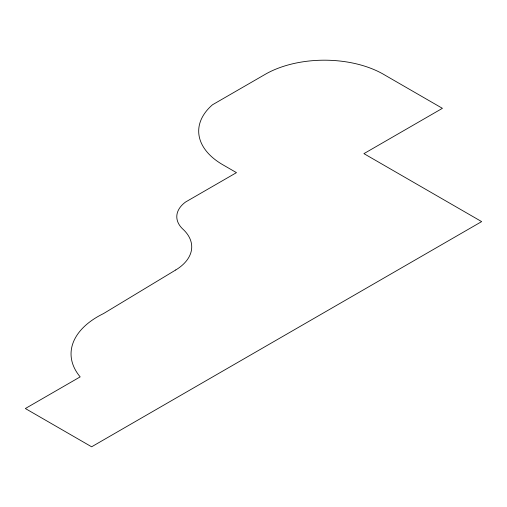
<?xml version="1.0" encoding="UTF-8"?>
<svg xmlns="http://www.w3.org/2000/svg" width="507" height="507" viewBox="0 0 507 507"><rect width="100%" height="100%" fill="white"/><g stroke="black" fill="none" stroke-linecap="round" stroke-linejoin="round"><path stroke-width="0.76" d="M175.764 269.958L103.491 313.599A91.33 52.728 0 0 0 80.176 376.878L25.35 408.528L91.621 446.794L481.65 221.61L363.918 153.64L442.408 108.327L385.181 75.283A83.769 48.361 0 0 0 266.213 73.762L212.471 104.791A82.388 47.569 0 0 0 223.276 165.022L236.471 172.64L185.587 202.014A41.2 23.785 0 0 0 182.45 228.733A58.007 33.487 0 0 1 175.764 269.958"/></g></svg>
